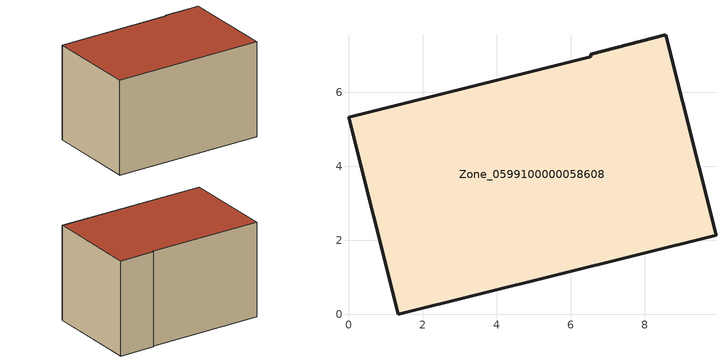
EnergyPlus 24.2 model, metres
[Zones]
Zone_0599100000058608
 floor ground (C_G): 8.57,7.55 9.93,2.13 1.34,0 0,5.32 6.55,6.96 6.54,7.03 z0
 wall outside (C_F): 1.34,0 9.93,2.13 8.57,7.55 6.54,7.03 6.55,6.96 0,5.32 1.34,0 z0:5.59
 roof outside (C_R): 9.93,2.13 8.57,7.55 6.54,7.03 6.55,6.96 0,5.32 1.34,0 z5.59
[BUILDING]
Pand.0599100000058608: North Axis=0; Terrain=City; Loads Convergence Tolerance Value=0.04; Temperature Convergence Tolerance Value=0.4; Solar Distribution=FullExterior; Maximum Number of Warmup Days=25; Minimum Number of Warmup Days=1
[Site:Location]
Rotterdam.The.Hague.AP_ZH_NLD Design_Conditions: Latitude=51.96; Longitude=4.45; Time Zone=1; Elevation=-4.5
[SITE:GROUNDTEMPERATURE:BUILDINGSURFACE]
18, 18, 18, 18, 18, 18, 18, 18, 18, 18, 18, 18
[MATERIAL] Thermal Absorptance=0.9; Solar Absorptance=0.7; Visible Absorptance=0.7
Name | Roughness | Thickness | Conductivity | Density | Specific Heat
G.TI.1975-1991 | MediumSmooth | 0.15 | 0.288461 | 540 | 1210
F.TI.1975-1991 | Rough | 0.3 | 0.230769 | 1920 | 840
R.TI.1975-1991 | MediumRough | 0.2 | 0.153846 | 1500 | 1000
[CONSTRUCTION]
C_G: G.TI.1975-1991
C_F: F.TI.1975-1991
C_R: R.TI.1975-1991
[ZONE]
Zone_0599100000058608: Type=1; Multiplier=1; Ceiling Height=Autocalculate; Volume=Autocalculate; Floor Area=autocalculate; Part of Total Floor Area=Yes
[ZONEINFILTRATION:DESIGNFLOWRATE]
Infil_Zone_0599100000058608: Zone or ZoneList or Space or SpaceList=Zone_0599100000058608; Schedule=AlwaysOn; Design Flow Rate Calculation Method=Flow/Area; Flow Rate per Floor Area=0.003; Constant Term Coefficient=1; Temperature Term Coefficient=0; Velocity Term Coefficient=0; Velocity Squared Term Coefficient=0
[HVACTEMPLATE:ZONE:IDEALLOADSAIRSYSTEM]
Zone_0599100000058608: Maximum Heating Supply Air Temperature=50; Minimum Cooling Supply Air Temperature=13; Maximum Heating Supply Air Humidity Ratio=0.0156; Minimum Cooling Supply Air Humidity Ratio=0.0077; Heating Limit=NoLimit; Cooling Limit=NoLimit; Dehumidification Control Type=ConstantSensibleHeatRatio; Cooling Sensible Heat Ratio=0.7; Dehumidification Setpoint=60; Humidification Control Type=None; Humidification Setpoint=30; Outdoor Air Method=None; Outdoor Air Flow Rate per Person=0.00944; Outdoor Air Flow Rate per Zone Floor Area=0; Outdoor Air Flow Rate per Zone=0; Demand Controlled Ventilation Type=None; Outdoor Air Economizer Type=NoEconomizer; Heat Recovery Type=None; Sensible Heat Recovery Effectiveness=0.7; Latent Heat Recovery Effectiveness=0.65
[ZONECONTROL:THERMOSTAT]
ThermostatControl_Zone_0599100000058608: Zone or ZoneList=Zone_0599100000058608; Control Type Schedule=DualSetpointControlType; Control 1=Thermostat_Zone_0599100000058608; Temperature Difference Between Cutout And Setpoint=0
[THERMOSTATSETPOINT:DUALSETPOINT]
Thermostat_Zone_0599100000058608: Heating Setpoint Temperature Schedule=HeatingSetpoint_Zone_0599100000058608; Cooling Setpoint Temperature Schedule=CoolingSetpoint_Zone_0599100000058608
[SCHEDULE:COMPACT]
HeatingSetpoint_Zone_0599100000058608: Through: 12/31, For: AllDays, Until: 24:00, 21
CoolingSetpoint_Zone_0599100000058608: Through: 12/31, For: AllDays, Until: 24:00, 24
DualSetpointControlType: Through: 12/31, For: AllDays, Until: 24:00, 4
AlwaysOn: Through: 12/31, For: AllDays, Until: 24:00, 1
